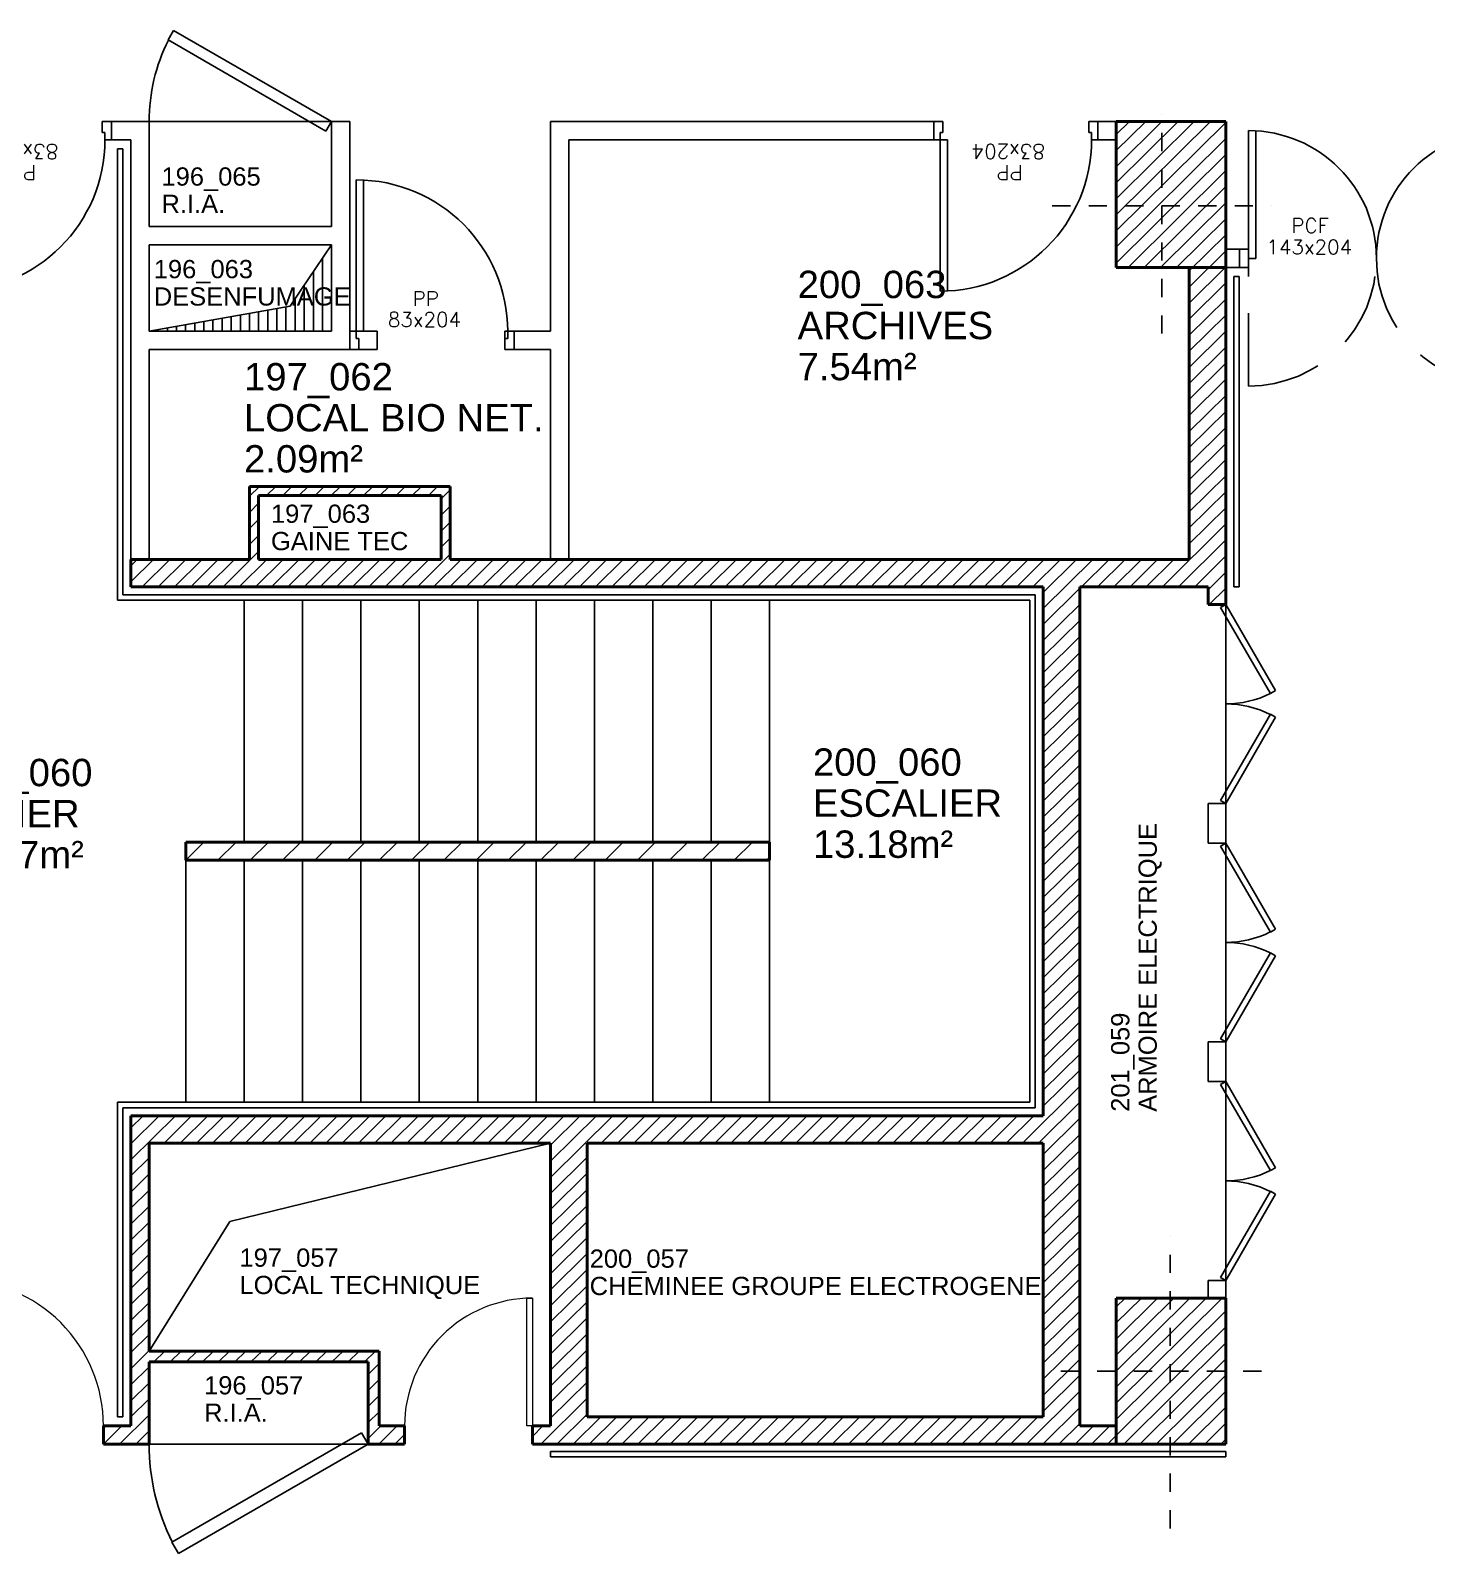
# Model space of a CAD drawing. Header units: metres. Extents: x -8 to 211, y -5 to 120.
# Drawn here: x 195.24 to 202.89, y 55.97 to 64.32 of the extents above; entities that cross this region are included whole.
import ezdxf
from ezdxf.enums import TextEntityAlignment as Align

# ---------------------------------------------------------------- set-up
doc = ezdxf.new("R2010")
doc.units = ezdxf.units.M
doc.header["$LTSCALE"] = 0.8
doc.header["$MEASUREMENT"] = 0
for name, pattern in [('CACHÉ', [0.25, 0.125, -0.125]), ('CONTINU', [0]), ('DISCONTINU', [0.75, 0.5, -0.25])]:
    doc.linetypes.add(name, pattern=pattern)
doc.layers.get('0').update_dxf_attribs({"linetype": 'CONTINUOUS'})
for name, color, linetype in [('001axes', 7, 'CONTINUOUS'), ('A_ACCÈS', 7, 'CONTINUOUS'), ('A_AGENC', 204, 'CONTINUOUS'), ('A_Etiqu_Gaine', 7, 'CONTINUOUS'), ('A_Etiqu_Gaine_ancien', 7, 'CONTINUOUS'), ('A_Etiqu_Gaine_code', 7, 'CONTINUOUS'), ('A_Etiqu_Local', 7, 'CONTINUOUS'), ('A_HACH_STRUC', 7, 'CONTINUOUS'), ('A_MURS_CLOI', 7, 'CONTINUOUS'), ('EQuipement-main courante', 181, 'CONTINUOUS')]:
    doc.layers.add(name, color=color, linetype=linetype)
doc.layers.add('A_MURS_STRU', color=7, linetype='CONTINUOUS', lineweight=40)
doc.layers.add('A_PORTE', color=7, linetype='CONTINU', lineweight=0)
doc.styles.add('Attribut', font='arial.ttf')
doc.styles.add('ROMANS8', font='romans8', dxfattribs={"height": 10})
pattern_1 = [(44.7696, (195.640987, 56.57422), (-0.0440161, 0.04437154), [])]

# ---------------------------------------------------------------- blocks, each defined once
blk = doc.blocks.new('A_Etiqu_Local')
at = {"style": 'Attribut', "flags": 1}
for tag, p in [('CODE_HOPITAL', (-0.4463, 1.632)), ('CODE_SITE', (-0.4463, 1.407)), ('CODE_BATIMENT', (-0.4463, 1.182)), ('CODE_SECTEUR', (-0.4463, 0.957)), ('CODE_ETAGE', (-0.4463, 0.732)), ('NOM_NORMALISE', (-0.4463, -0.843)), ('SECTEUR_ACTIVITE', (-0.4463, -1.068)), ('SOUS_SECTEUR_ACTIVITE', (-0.4463, -1.293)), ('VOLUME', (-0.4463, -1.518)), ('SERVICE', (-0.4463, -1.743)), ('CODE_UG', (-0.4463, -1.968)), ('CODE_UA', (-0.4463, -2.193)), ('CODE_POLE', (-0.4463, -2.418)), ('OCCUPANT_EXTERNE', (-0.4463, -2.643)), ('DISPONIBILITE', (-0.4463, -2.868)), ('ACCES_HANDICAPES', (-0.4463, -3.093)), ('NATURE_SOL', (-0.4463, -3.318)), ('RISQUE_LABORATOIRE', (-0.4463, -3.543)), ('AMIANTE', (-0.4463, -3.768))]:
    blk.add_attdef(tag, p, '', height=0.15, dxfattribs=at)
at = {"layer": 'A_Etiqu_Local', "style": 'Attribut'}
for tag, p in [('CODE_PIECE', (-0.4463, 0.282)), ('NOM_USAGE', (-0.4463, 0.057)), ('SURFACE', (-0.4463, -0.168))]:
    blk.add_attdef(tag, p, '', height=0.15, dxfattribs=at)
blk = doc.blocks.new('A_Etiqu_Gaine')
at = {"style": 'Attribut', "flags": 1}
for tag, p in [('CODE_HOPITAL', (-0.4323, 0.8651)), ('CODE_SITE', (-0.4323, 0.7151)), ('CODE_BATIMENT', (-0.4323, 0.5651)), ('CODE_SECTEUR', (-0.4323, 0.4151)), ('CODE_ETAGE', (-0.4323, 0.2651)), ('NOM_NORMALISE', (-0.4323, -0.3349)), ('SECTEUR_ACTIVITE', (-0.4323, -0.4849)), ('SOUS_SECTEUR_ACTIVITE', (-0.4323, -0.6349)), ('SURFACE', (-0.4323, -0.7849)), ('CODE_UG', (-0.4323, -0.9349)), ('CODE_POLE', (-0.4323, -1.0849)), ('AMIANTE', (-0.4323, -1.2349))]:
    blk.add_attdef(tag, p, '', height=0.1, dxfattribs=at)
at = {"layer": 'A_Etiqu_Gaine', "style": 'Attribut'}
blk.add_attdef('NOM_USAGE', (-0.4323, -0.1849), '', height=0.1, dxfattribs=at)
at = {"layer": 'A_Etiqu_Gaine_ancien', "style": 'Attribut'}
blk.add_attdef('CODE_PIECE_ANCIEN', (-0.4323, 0.1151), '', height=0.1, dxfattribs=at)
at = {"layer": 'A_Etiqu_Gaine_code', "style": 'Attribut'}
blk.add_attdef('CODE_PIECE', (-0.4323, -0.0349), '', height=0.1, dxfattribs=at)
blk = doc.blocks.new('P80-bt10')
for p, q in [((0.035, 0.93), (0.035, 0.1)), ((0.075, 0.929), (0.075, 0.1)), ((0, 0.1), (0, 0)), ((0, 0.1), (0.035, 0.1)), ((0.035, 0.1), (0.075, 0.1)), ((0.035, 0.1), (0.035, 0.06)), ((0.865, 0.1), (0.865, 0.06)), ((0.9, 0.1), (0.865, 0.1)), ((0.9, 0.1), (0.9, 0)), ((0, 0), (0.05, 0)), ((0.035, 0.06), (0.05, 0.06)), ((0.05, 0.06), (0.05, 0)), ((0.865, 0.06), (0.85, 0.06)), ((0.85, 0.06), (0.85, 0)), ((0.9, 0), (0.85, 0))]:
    blk.add_line(p, q)
blk.add_arc((0.035, 0.1), 0.83, 0, 90)
at = {"style": 'ROMANS8'}
for tag, p in [('DEF', (0.4163, 0.239)), ('DIM', (0.4087, 0.1245))]:
    blk.add_attdef(tag, text='', height=0.08, dxfattribs=at).set_placement(p, align=Align.CENTER)
blk = doc.blocks.new('P140-bt10_V&V')
for p, q in [((0.05, 0.75), (0.05, 0.05)), ((0.09, 0.7489), (0.09, 0.05)), ((1.41, 0.7489), (1.41, 0.05)), ((1.45, 0.75), (1.45, 0.05)), ((0, 0.1), (0, 0)), ((0, 0.1), (0.05, 0.1)), ((0.05, 0.1), (0.05, 0)), ((1.5, 0.1), (1.45, 0.1)), ((1.45, 0.1), (1.45, 0)), ((1.5, 0.1), (1.5, 0)), ((0, 0), (0.05, 0)), ((0.05, 0.05), (0.09, 0.05)), ((1.45, 0.05), (1.41, 0.05)), ((1.5, 0), (1.45, 0)), ((1.5, 0), (1.5, 0))]:
    blk.add_line(p, q)
at = {"linetype": 'DISCONTINU'}
for p, q in [((0.05, -0.65), (0.05, 0.05)), ((1.45, -0.65), (1.45, 0.05))]:
    blk.add_line(p, q, dxfattribs=at)
for centre, start, end in [((0.05, 0.05), 0, 90), ((1.45, 0.05), 90, 180)]:
    blk.add_arc(centre, 0.7, start, end)
for centre, start, end in [((0.05, 0.05), 270, 0), ((1.45, 0.05), 180, 270)]:
    blk.add_arc(centre, 0.7, start, end, dxfattribs=at)
at = {"style": 'ROMANS8'}
for tag, p in [('DEF', (0.387, 0.1895)), ('DIM', (0.3821, 0.0721))]:
    blk.add_attdef(tag, text='', height=0.08, dxfattribs=at).set_placement(p, align=Align.CENTER)

msp = doc.modelspace()

# ---------------------------------------------------------------- hatches: boundary and pattern name
at = {"layer": 'A_HACH_STRUC'}
h = msp.add_hatch(dxfattribs=at)
h.set_pattern_fill('ANSI31', color=8, scale=0.5, angle=359.76959, style=0)
h.set_pattern_definition(pattern_1)
h.paths.add_polyline_path([(201.7912, 63.8242), (201.1912, 63.8242), (201.1912, 63.0242), (201.7912, 63.0242), (201.7912, 63.0242), (201.7912, 63.1242)])
h.paths.add_polyline_path([(201.7912, 63.0242), (201.5912, 63.0242), (201.5912, 61.4242), (197.5413, 61.4242), (197.5413, 61.8242), (196.4413, 61.8242), (196.4413, 61.4242), (195.7913, 61.4242), (195.7913, 61.2742), (200.7912, 61.2742), (200.7912, 58.3742), (195.7913, 58.3742), (195.7913, 56.6742), (195.641, 56.6742), (195.641, 56.5742), (195.8913, 56.5742), (195.8913, 56.6742), (195.8913, 57.0242), (197.0913, 57.0242), (197.0913, 56.5742), (197.2912, 56.5742), (197.2912, 56.6742), (197.1513, 56.6742), (197.1513, 57.0842), (195.8913, 57.0842), (195.8913, 58.2242), (198.0912, 58.2242), (198.0912, 56.6742), (197.9912, 56.6742), (197.9912, 56.5742), (201.1912, 56.5742), (201.1912, 56.6742), (200.9912, 56.6742), (200.9912, 61.2742), (201.6937, 61.2742), (201.6937, 61.1762), (201.7912, 61.1762)])
h.paths.add_polyline_path([(200.7912, 58.2242), (200.7912, 56.7242), (198.2912, 56.7242), (198.2912, 58.2242)], flags=16)
h.paths.add_polyline_path([(197.4913, 61.7742), (197.4913, 61.4242), (196.4913, 61.4242), (196.4913, 61.7742)], flags=16)
h.paths.add_polyline_path([(196.5331, 61.4469), (197.3377, 61.4469), (197.3377, 61.602), (196.5331, 61.602)], flags=8)
h.paths.add_polyline_path([(196.5269, 61.5646), (197.1348, 61.5646), (197.1348, 61.7569), (196.5269, 61.7569)], flags=8)
h.paths.add_polyline_path([(198.2795, 57.3635), (200.8074, 57.3635), (200.8074, 57.5187), (198.2795, 57.5187)], flags=24)
h.paths.add_polyline_path([(198.2733, 57.4813), (198.8813, 57.4813), (198.8813, 57.6735), (198.2733, 57.6735)], flags=24)
h = msp.add_hatch(dxfattribs=at)
h.set_pattern_fill('ANSI31', color=8, style=0)
h.set_pattern_definition([(45, (196.09187, 59.77433), (-0.0883883, 0.0883883), [])])
h.paths.add_polyline_path([(199.2915, 59.8741), (196.0919, 59.8741), (196.0919, 59.7743), (199.2915, 59.7743)])
h = msp.add_hatch(dxfattribs=at)
h.set_pattern_fill('ANSI31', color=8, scale=0.5, angle=359.76959, style=0)
h.set_pattern_definition(pattern_1)
h.paths.add_polyline_path([(201.7912, 57.3738), (201.6937, 57.3738), (201.1912, 57.3742), (201.1912, 56.5742), (201.7815, 56.5742), (201.7912, 56.584)])

# ---------------------------------------------------------------- linework, layer by layer
at = {"layer": '001axes', "color": 8, "linetype": 'CACHÉ'}
for p, q in [((201.4398, 62.6616), (201.4398, 63.8616)), ((200.8398, 63.3621), (202.0398, 63.3621)), ((201.4871, 56.1121), (201.4871, 57.7121)), ((200.8871, 56.9742), (202.0871, 56.9742))]:
    msp.add_line(p, q, dxfattribs=at)
at = {"layer": 'A_ACCÈS', "color": 8, "linetype": 'Continuous'}
for p, q in [((196.4118, 61.2002), (196.4118, 59.8741)), ((196.7318, 61.2002), (196.7318, 59.8741)), ((197.0518, 61.2002), (197.0518, 59.8741)), ((197.3717, 61.2002), (197.3717, 59.8741)), ((197.6917, 61.2002), (197.6917, 59.8741)), ((198.0116, 61.2002), (198.0116, 59.8741)), ((198.3316, 61.2002), (198.3316, 59.8741)), ((198.6516, 61.2002), (198.6516, 59.8741)), ((198.9715, 61.2002), (198.9715, 59.8741)), ((199.2915, 61.2002), (199.2915, 59.8741)), ((196.0919, 58.4482), (196.0919, 59.7743)), ((196.4118, 58.4482), (196.4118, 59.7743)), ((196.7318, 58.4482), (196.7318, 59.7743)), ((197.0518, 58.4482), (197.0518, 59.7743)), ((197.3717, 58.4482), (197.3717, 59.7743)), ((197.6917, 58.4482), (197.6917, 59.7743)), ((198.0116, 58.4482), (198.0116, 59.7743)), ((198.3316, 58.4482), (198.3316, 59.7743)), ((198.6516, 58.4482), (198.6516, 59.7743)), ((198.9715, 58.4482), (198.9715, 59.7743)), ((199.2915, 58.4482), (199.2915, 59.7743))]:
    msp.add_line(p, q, dxfattribs=at)
at = {"layer": 'A_AGENC', "color": 8, "linetype": 'Continuous'}
for p, q in [((195.9951, 64.2716), (196.025, 64.3235)), ((196.025, 64.3235), (196.8898, 63.8242)), ((196.8598, 63.7723), (195.9951, 64.2716)), ((195.8913, 63.8242), (196.8898, 63.8242)), ((196.8898, 63.8242), (196.8598, 63.7723)), ((201.7912, 61.1762), (201.7629, 61.1599)), ((201.7629, 61.1599), (202.0353, 60.6881)), ((201.7912, 61.1762), (201.7912, 60.0867)), ((202.0636, 60.7044), (201.7912, 61.1762)), ((202.0353, 60.6881), (202.0636, 60.7044)), ((201.7629, 60.103), (202.0353, 60.5748)), ((202.0636, 60.5585), (201.7912, 60.0867)), ((202.0353, 60.5748), (202.0636, 60.5585)), ((201.7912, 60.0867), (201.7629, 60.103)), ((201.7912, 59.8688), (201.7629, 59.8524)), ((201.7912, 59.8688), (201.7912, 58.7792)), ((202.0636, 59.397), (201.7912, 59.8688)), ((201.7629, 59.8524), (202.0353, 59.3807)), ((202.0353, 59.3807), (202.0636, 59.397)), ((201.7629, 58.7956), (202.0353, 59.2674)), ((202.0636, 59.251), (201.7912, 58.7792)), ((202.0353, 59.2674), (202.0636, 59.251)), ((201.7912, 58.7792), (201.7629, 58.7956)), ((201.7912, 58.5613), (201.7629, 58.545)), ((201.7629, 58.545), (202.0353, 58.0732)), ((201.7912, 58.5613), (201.7912, 57.4718)), ((202.0636, 58.0895), (201.7912, 58.5613)), ((202.0353, 58.0732), (202.0636, 58.0895)), ((201.7629, 57.4881), (202.0353, 57.9599)), ((202.0353, 57.9599), (202.0636, 57.9436)), ((202.0636, 57.9436), (201.7912, 57.4718)), ((201.7912, 57.4718), (201.7629, 57.4881)), ((197.0552, 56.6366), (196.016, 56.0366)), ((197.0913, 56.5742), (197.0552, 56.6366)), ((195.8913, 56.5742), (197.0913, 56.5742)), ((196.052, 55.9742), (197.0913, 56.5742)), ((196.016, 56.0366), (196.052, 55.9742))]:
    msp.add_line(p, q, dxfattribs=at)
for centre, radius, start, end in [((196.8898, 63.8242), 0.9985, 153.43367, 179.99999), ((201.7912, 61.1762), 0.5448, 270, 296.56632), ((201.7912, 60.0867), 0.5448, 63.43368, 89.99999), ((201.7912, 59.8688), 0.5448, 270, 296.56632), ((201.7912, 58.7792), 0.5448, 63.43368, 89.99999), ((201.7912, 58.5613), 0.5448, 270, 296.56632), ((201.7912, 57.4718), 0.5448, 63.43368, 89.99999), ((197.0913, 56.5742), 1.2, 180.00001, 206.56633)]:
    msp.add_arc(centre, radius, start, end, dxfattribs=at)
at = {"layer": 'A_MURS_CLOI', "color": 8, "linetype": 'Continuous'}
for p, q in [((195.6843, 63.7242), (195.6843, 63.8242)), ((195.8913, 63.8242), (195.6843, 63.8242)), ((195.8913, 63.8242), (195.8913, 63.2492)), ((196.9913, 63.8242), (196.8913, 63.8242)), ((196.8913, 63.2492), (196.8913, 63.8242)), ((196.9913, 63.8242), (196.9913, 62.6742)), ((198.0913, 62.6742), (198.0913, 63.8242)), ((200.1907, 63.8242), (198.0913, 63.8242)), ((200.1907, 63.7242), (200.1907, 63.8242)), ((201.0907, 63.7242), (201.0907, 63.8242)), ((201.1912, 63.8242), (201.0907, 63.8242)), ((195.7913, 63.7242), (195.6843, 63.7242)), ((195.7913, 61.4242), (195.7913, 63.7242)), ((200.1907, 63.7242), (198.1913, 63.7242)), ((198.1913, 63.7242), (198.1913, 61.4242)), ((201.1912, 63.7242), (201.0907, 63.7242)), ((196.8913, 63.2492), (195.8913, 63.2492)), ((196.8913, 63.1492), (195.8913, 63.1492)), ((195.8913, 63.1492), (195.8913, 62.6742)), ((196.7235, 62.899), (196.8913, 63.1492)), ((196.8913, 63.1492), (196.8913, 62.6742)), ((201.8662, 63.1242), (201.7912, 63.1242)), ((201.7912, 63.1242), (201.7912, 63.0242)), ((201.9162, 63.0242), (201.9162, 63.1242)), ((196.8413, 63.0747), (196.8413, 62.6742)), ((196.7913, 63.0001), (196.7913, 62.6742)), ((201.7912, 63.0242), (201.8662, 63.0242)), ((196.6648, 62.8115), (196.7235, 62.899)), ((196.7413, 62.6742), (196.7413, 62.9255)), ((195.8913, 62.6742), (196.6648, 62.8115)), ((196.5413, 62.6742), (196.5413, 62.7896)), ((196.5913, 62.6742), (196.5913, 62.7985)), ((196.6413, 62.6742), (196.6413, 62.8074)), ((196.6913, 62.8553), (196.6913, 62.6742)), ((196.0913, 62.6742), (196.0913, 62.7097)), ((196.1413, 62.6742), (196.1413, 62.7186)), ((196.1913, 62.6742), (196.1913, 62.7275)), ((196.2413, 62.6742), (196.2413, 62.7364)), ((196.2913, 62.6742), (196.2913, 62.7452)), ((196.3413, 62.6742), (196.3413, 62.7541)), ((196.3913, 62.6742), (196.3913, 62.763)), ((196.4413, 62.6742), (196.4413, 62.7719)), ((196.4913, 62.7807), (196.4913, 62.6742)), ((196.8913, 62.6742), (195.8913, 62.6742)), ((195.9413, 62.6742), (195.9413, 62.6831)), ((195.9913, 62.6742), (195.9913, 62.692)), ((196.0413, 62.6742), (196.0413, 62.7008)), ((197.1413, 62.6742), (196.9913, 62.6742)), ((197.1413, 62.6742), (197.1413, 62.5742)), ((198.0913, 62.6742), (197.8413, 62.6742)), ((197.8413, 62.6742), (197.8413, 62.5742)), ((197.1413, 62.5742), (195.8913, 62.5742)), ((195.8913, 62.5742), (195.8913, 61.4242)), ((198.0913, 62.5742), (197.8413, 62.5742)), ((198.0913, 61.4242), (198.0913, 62.5742)), ((201.6937, 60.0867), (201.7912, 60.0867)), ((201.6937, 59.8688), (201.6937, 60.0867)), ((201.7912, 60.0867), (201.7912, 59.8688)), ((201.7912, 59.8688), (201.6937, 59.8688)), ((201.6937, 58.7792), (201.7912, 58.7792)), ((201.6937, 58.5613), (201.6937, 58.7792)), ((201.7912, 58.7792), (201.7912, 58.5613)), ((201.7912, 58.5613), (201.6937, 58.5613)), ((196.3342, 57.7948), (198.0912, 58.2242)), ((195.8913, 57.0842), (196.3342, 57.7948)), ((201.6937, 57.4718), (201.7912, 57.4718)), ((201.6937, 57.3738), (201.6937, 57.4718)), ((201.7912, 57.4718), (201.7912, 57.3738)), ((201.7912, 57.3738), (201.6937, 57.3738))]:
    msp.add_line(p, q, dxfattribs=at)
at = {"layer": 'A_MURS_CLOI', "color": 8, "linetype": 'Continuous', "lineweight": -3}
msp.add_line((195.8913, 63.2492), (196.8913, 63.2492), dxfattribs=at)
at = {"layer": 'A_MURS_STRU', "color": 8, "linetype": 'Continuous'}
for p, q in [((201.1912, 63.0242), (201.1912, 63.8242)), ((201.1912, 63.8242), (201.7912, 63.8242)), ((201.7912, 63.8242), (201.7912, 63.0242)), ((201.7912, 63.0242), (201.1912, 63.0242)), ((201.5912, 63.0242), (201.5912, 61.4242)), ((201.7912, 61.1762), (201.7912, 63.0242)), ((196.4413, 61.4242), (196.4413, 61.8242)), ((196.4413, 61.8242), (197.5413, 61.8242)), ((197.5413, 61.8242), (197.5413, 61.4242)), ((196.4913, 61.4242), (196.4913, 61.7742)), ((196.4913, 61.7742), (197.4913, 61.7742)), ((197.4913, 61.7742), (197.4913, 61.4242)), ((195.7913, 61.4242), (195.7913, 61.2742)), ((196.4413, 61.4242), (195.7913, 61.4242)), ((197.4913, 61.4242), (196.4913, 61.4242)), ((201.5912, 61.4242), (197.5413, 61.4242)), ((200.7912, 61.2742), (195.7913, 61.2742)), ((200.7912, 61.2742), (200.7912, 58.3742)), ((200.9912, 61.2742), (200.9912, 56.6742)), ((201.6937, 61.2742), (200.9912, 61.2742)), ((201.6937, 61.2742), (201.6937, 61.1762)), ((201.6937, 61.1762), (201.7912, 61.1762)), ((196.0919, 59.8741), (199.2915, 59.8741)), ((196.0919, 59.7743), (196.0919, 59.8741)), ((199.2915, 59.8741), (199.2915, 59.7743)), ((199.2915, 59.7743), (196.0919, 59.7743)), ((200.7912, 58.3742), (195.7913, 58.3742)), ((195.7913, 58.3742), (195.7913, 56.6742)), ((198.0912, 58.2242), (195.8913, 58.2242)), ((195.8913, 57.0842), (195.8913, 58.2242)), ((198.0912, 58.2242), (198.0912, 56.6742)), ((200.7912, 58.2242), (198.2912, 58.2242)), ((198.2912, 58.2242), (198.2912, 56.7242)), ((200.7912, 58.2242), (200.7912, 56.7242)), ((201.1912, 56.5742), (201.1912, 57.3742)), ((201.1912, 57.3742), (201.7912, 57.3742)), ((201.7912, 57.3742), (201.7912, 56.5742)), ((195.8913, 57.0842), (197.1513, 57.0842)), ((197.1513, 57.0842), (197.1513, 56.6742)), ((195.8913, 57.0242), (195.8913, 56.5742)), ((195.8913, 57.0242), (197.0913, 57.0242)), ((197.0913, 57.0242), (197.0913, 56.5742)), ((200.7912, 56.7242), (198.2912, 56.7242)), ((195.641, 56.6742), (195.641, 56.5742)), ((195.7913, 56.6742), (195.641, 56.6742)), ((197.2912, 56.6742), (197.1513, 56.6742)), ((197.2912, 56.6742), (197.2912, 56.5742)), ((198.0912, 56.6742), (197.9912, 56.6742)), ((197.9912, 56.6742), (197.9912, 56.5742)), ((201.1912, 56.6742), (200.9912, 56.6742)), ((195.8913, 56.5742), (195.641, 56.5742)), ((197.2912, 56.5742), (197.0913, 56.5742)), ((201.1912, 56.5742), (197.9912, 56.5742)), ((201.7912, 56.5742), (201.1912, 56.5742))]:
    msp.add_line(p, q, dxfattribs=at)
at = {"layer": 'A_MURS_STRU', "color": 8, "linetype": 'Continuous', "lineweight": -3}
msp.add_line((201.7815, 56.5742), (201.7912, 56.584), dxfattribs=at)
at = {"layer": 'A_PORTE', "color": 8, "linetype": 'Continuous'}
for p, q in [((197.9612, 56.6742), (197.9612, 57.3742)), ((197.9612, 57.3742), (197.9912, 57.3742)), ((197.9912, 57.3742), (197.9912, 56.6742)), ((197.9912, 56.6742), (197.9612, 56.6742))]:
    msp.add_line(p, q, dxfattribs=at)
for centre, radius, start, end in [((194.841, 56.6742), 0.8, 359.99998, 90), ((197.9912, 56.6742), 0.7, 90.00001, 180.00002)]:
    msp.add_arc(centre, radius, start, end, dxfattribs=at)
at = {"layer": 'EQuipement-main courante', "color": 8}
for p, q in [((195.8913, 63.7242), (195.8913, 63.8242)), ((195.7172, 61.2002), (195.7172, 63.6742)), ((195.7172, 63.6742), (195.7472, 63.6742)), ((195.7472, 61.2302), (195.7472, 63.6742)), ((201.8352, 61.2742), (201.8352, 62.9742)), ((201.8652, 62.9742), (201.8352, 62.9742)), ((201.8652, 61.2742), (201.8652, 62.9742)), ((195.7172, 61.2002), (200.7172, 61.2002)), ((195.7472, 61.2302), (200.7472, 61.2302)), ((200.7172, 58.4482), (200.7172, 61.2002)), ((200.7472, 58.4182), (200.7472, 61.2302)), ((201.8652, 61.2742), (201.8352, 61.2742)), ((200.7172, 58.4482), (195.7172, 58.4482)), ((195.7172, 56.7242), (195.7172, 58.4482)), ((200.7472, 58.4182), (195.7472, 58.4182)), ((195.7472, 56.7242), (195.7472, 58.4182)), ((195.7172, 56.7242), (195.7472, 56.7242)), ((198.0912, 56.5342), (201.7912, 56.5342)), ((198.0912, 56.5342), (198.0912, 56.5042)), ((201.7912, 56.5342), (201.7912, 56.5042)), ((198.0912, 56.5042), (201.7912, 56.5042))]:
    msp.add_line(p, q, dxfattribs=at)

# ---------------------------------------------------------------- block references
at = {"layer": 'A_Etiqu_Gaine', "color": 8}
for p, values in [((196.3913, 63.5078), {'CODE_PIECE': '196_065', 'NOM_USAGE': 'R.I.A.'}), ((196.3491, 63.0002), {'CODE_PIECE': '196_063', 'NOM_USAGE': 'DESENFUMAGE'}), ((196.9913, 61.6593), {'CODE_PIECE': '197_063', 'NOM_USAGE': 'GAINE TEC'}), ((196.8186, 57.5814), {'CODE_PIECE': '197_057', 'NOM_USAGE': 'LOCAL TECHNIQUE'}), ((198.7377, 57.5759), {'CODE_PIECE': '200_057', 'NOM_USAGE': 'CHEMINEE GROUPE ELECTROGENE'}), ((196.6248, 56.8813), {'CODE_PIECE': '196_057', 'NOM_USAGE': 'R.I.A.'})]:
    msp.add_blockref('A_Etiqu_Gaine', p, dxfattribs=at).add_auto_attribs(values)
at = {"layer": 'A_Etiqu_Gaine', "color": 8, "rotation": 90}
msp.add_blockref('A_Etiqu_Gaine', (201.2279, 58.8281), dxfattribs=at).add_auto_attribs({'CODE_PIECE': '201_059', 'NOM_USAGE': 'ARMOIRE ELECTRIQUE'})
at = {"layer": 'A_Etiqu_Local', "color": 8}
ref = msp.add_blockref('A_Etiqu_Local', (199.8912, 62.5742), dxfattribs=at)
ref.add_attrib('CODE_PIECE', '200_063', (199.4449, 62.8562), dxfattribs={"height": 0.15, "style": 'Attribut'})
ref.add_attrib('NOM_USAGE', 'ARCHIVES', (199.4449, 62.6312), dxfattribs={"height": 0.15, "style": 'Attribut'})
ref.add_attrib('SURFACE', '7.54m²', (199.4449, 62.4062), dxfattribs={"height": 0.15, "style": 'Attribut'})
ref = msp.add_blockref('A_Etiqu_Local', (196.8578, 62.0683), dxfattribs=at)
ref.add_attrib('CODE_PIECE', '197_062', (196.4114, 62.3503), dxfattribs={"height": 0.15, "style": 'Attribut'})
ref.add_attrib('NOM_USAGE', 'LOCAL BIO NET.', (196.4114, 62.1253), dxfattribs={"height": 0.15, "style": 'Attribut'})
ref.add_attrib('SURFACE', '2.09m²', (196.4114, 61.9003), dxfattribs={"height": 0.15, "style": 'Attribut'})
ref = msp.add_blockref('A_Etiqu_Local', (199.975, 59.9558), dxfattribs=at)
ref.add_attrib('CODE_PIECE', '200_060', (199.5287, 60.2378), dxfattribs={"height": 0.15, "style": 'Attribut'})
ref.add_attrib('NOM_USAGE', 'ESCALIER', (199.5287, 60.0128), dxfattribs={"height": 0.15, "style": 'Attribut'})
ref.add_attrib('SURFACE', '13.18m²', (199.5287, 59.7878), dxfattribs={"height": 0.15, "style": 'Attribut'})
ref = msp.add_blockref('A_Etiqu_Local', (195.2116, 59.8986), dxfattribs=at)
ref.add_attrib('CODE_PIECE', '195_060', (194.7652, 60.1806), dxfattribs={"height": 0.15, "style": 'Attribut'})
ref.add_attrib('NOM_USAGE', 'PALIER', (194.7652, 59.9556), dxfattribs={"height": 0.15, "style": 'Attribut'})
ref.add_attrib('SURFACE', '10.57m²', (194.7652, 59.7306), dxfattribs={"height": 0.15, "style": 'Attribut'})
at = {"layer": 'A_HACH_STRUC', "color": 8}
ref = msp.add_blockref('P80-bt10', (194.7843, 63.8242), dxfattribs=dict(at, xscale=-1, rotation=180))
ref.add_attrib('DEF', 'PP', dxfattribs={"layer": '0', "height": 0.08, "rotation": 180, "style": 'ROMANS8'}).set_placement((195.2006, 63.5852), align=Align.CENTER)
ref.add_attrib('DIM', '83x204', dxfattribs={"layer": '0', "height": 0.08, "rotation": 180, "style": 'ROMANS8'}).set_placement((195.1929, 63.6997), align=Align.CENTER)
ref = msp.add_blockref('P80-bt10', (200.1907, 63.8242), dxfattribs=dict(at, xscale=-1, rotation=180))
ref.add_attrib('DEF', 'PP', dxfattribs={"layer": '0', "height": 0.08, "rotation": 180, "style": 'ROMANS8'}).set_placement((200.6071, 63.5852), align=Align.CENTER)
ref.add_attrib('DIM', '83x204', dxfattribs={"layer": '0', "height": 0.08, "rotation": 180, "style": 'ROMANS8'}).set_placement((200.5994, 63.6997), align=Align.CENTER)
for name, p, values in [('P140-bt10_V&V', (201.8662, 63.0242), {'DEF': 'PCF', 'DIM': '143x204'}), ('P80-bt10', (196.9913, 62.5742), {'DEF': 'PP', 'DIM': '83x204'})]:
    msp.add_blockref(name, p, dxfattribs=at).add_auto_attribs(values)

doc.saveas('drawing.dxf')
